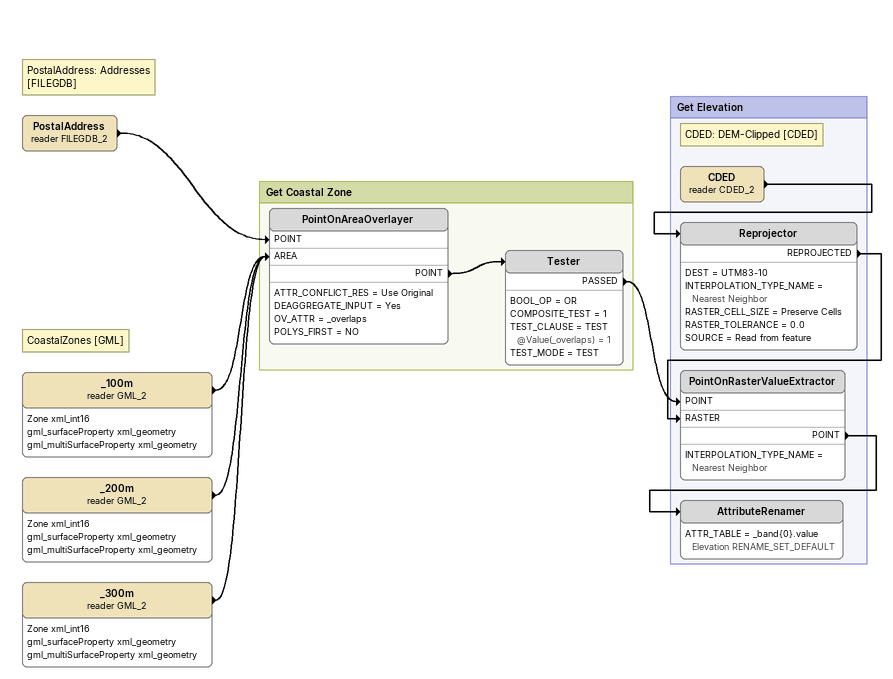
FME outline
Note: PostalAddress: Addresses [FILEGDB]
PostalAddress (reader FILEGDB_2)
    -> PointOnAreaOverlayer [POINT]
Note: CoastalZones [GML]
_100m (reader GML_2)
    attributes: Zone xml_int16, gml_surfaceProperty xml_geometry, gml_multiSurfaceProperty xml_geometry
    -> PointOnAreaOverlayer [AREA]
_200m (reader GML_2)
    attributes: Zone xml_int16, gml_surfaceProperty xml_geometry, gml_multiSurfaceProperty xml_geometry
    -> PointOnAreaOverlayer [AREA]
_300m (reader GML_2)
    attributes: Zone xml_int16, gml_surfaceProperty xml_geometry, gml_multiSurfaceProperty xml_geometry
    -> PointOnAreaOverlayer [AREA]

Bookmark: Get Coastal Zone
PointOnAreaOverlayer
    ATTR_CONFLICT_RES = Use Original
    DEAGGREGATE_INPUT = Yes
    OV_ATTR = _overlaps
    POLYS_FIRST = NO
    POINT -> Tester
Tester
    BOOL_OP = OR
    COMPOSITE_TEST = 1
    TEST_CLAUSE = TEST @Value(_overlaps) = 1
    TEST_MODE = TEST
    PASSED -> PointOnRasterValueExtractor [POINT]

Bookmark: Get Elevation
Note: CDED: DEM-Clipped [CDED]
CDED (reader CDED_2)
    -> Reprojector
Reprojector
    DEST = UTM83-10
    INTERPOLATION_TYPE_NAME = Nearest Neighbor
    RASTER_CELL_SIZE = Preserve Cells
    RASTER_TOLERANCE = 0.0
    SOURCE = Read from feature
    REPROJECTED -> PointOnRasterValueExtractor [RASTER]
PointOnRasterValueExtractor
    INTERPOLATION_TYPE_NAME = Nearest Neighbor
    POINT -> AttributeRenamer
AttributeRenamer
    ATTR_TABLE = _band{0}.value Elevation RENAME_SET_DEFAULT
